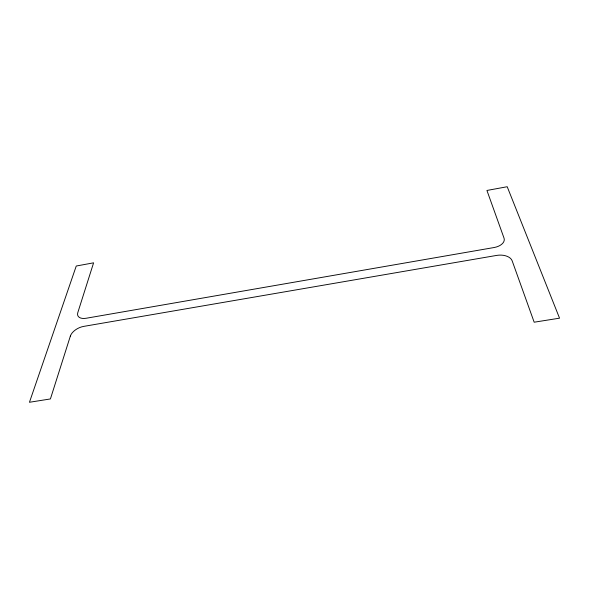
<?xml version="1.0" encoding="UTF-8"?>
<svg xmlns="http://www.w3.org/2000/svg" width="589" height="589" viewBox="0 0 589 589"><rect width="100%" height="100%" fill="white"/><g stroke="black" fill="none" stroke-linecap="round" stroke-linejoin="round"><path stroke-width="0.88" d="M70.349 336.105L50.411 398.944L29.45 402.272L76.253 266.022L93.599 262.827L77.8 312.619A11.655 6.42 -25.2 0 0 86.178 318.251L494.016 247.542A12.686 7.414 -5.3 0 0 504.029 238.133L486.934 190.461L507.21 186.728L559.55 318.178L534.171 322.205L512.158 260.817A13.186 7.974 -4.4 0 0 496.667 255.412L83.719 326.387A12.119 6.847 -26.3 0 0 70.349 336.105"/></g></svg>
